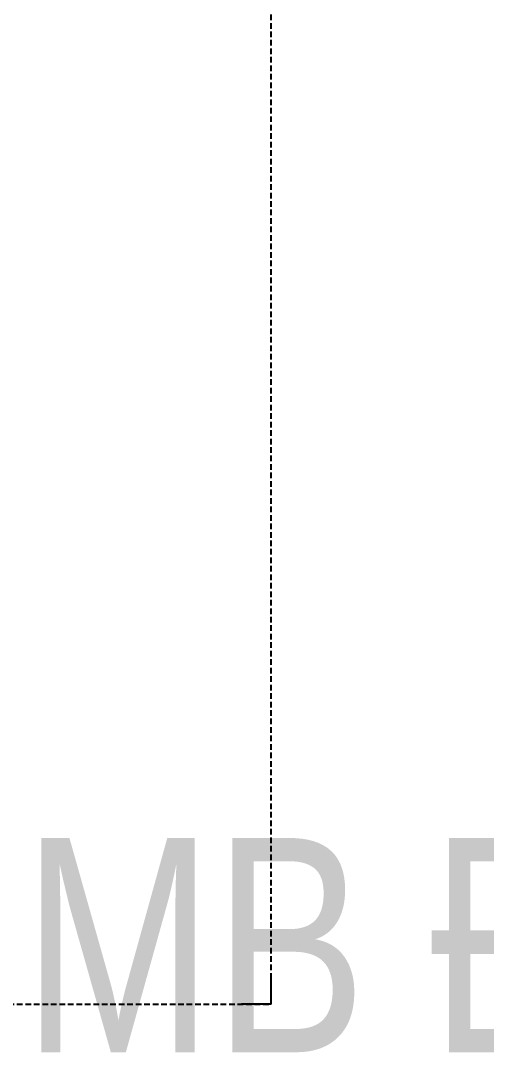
# Model space of a CAD drawing. Header units: millimetres. Extents: x 43 to 292031, y -97961 to -169.
# Drawn here: x 120943 to 146037, y -97961 to -42201 of the extents above; entities that cross this region are included whole.
import ezdxf
from ezdxf.enums import TextEntityAlignment as Align

# ---------------------------------------------------------------- set-up
doc = ezdxf.new("R2018")
doc.units = ezdxf.units.MM
doc.linetypes.add('HIDDEN', pattern=[9.525, 6.35, -3.175])
doc.layers.get('DefPoints').update_dxf_attribs({"color": 191})
doc.layers.add('A-SHBD', color=7, linetype='Continuous', lineweight=35)
doc.layers.add('A-TEXT', color=255, linetype='Continuous', lineweight=25)
doc.styles.get("Standard").update_dxf_attribs({"font": 'arial.ttf'})

# ---------------------------------------------------------------- blocks, each defined once
blk = doc.blocks.new('VTK-A1_BoKhungTen')
at = {"layer": 'DefPoints', "linetype": 'HIDDEN', "ltscale": 0.3}
blk.add_lwpolyline([(0, -594), (840, -594), (840, 0), (0, 0)], close=True, dxfattribs=at)
blk = doc.blocks.new('A$C04148061')
at = {"layer": 'DefPoints'}
for points in [[(0, 0), (0, 10)], [(0, 0), (-10, 0)]]:
    blk.add_lwpolyline(points, dxfattribs=at)
at = {"layer": 'A-TEXT', "lineweight": 30, "width": 0.8, "flags": 104}
for tag, p in [('1.3.1', (-83.75, 56)), ('1.3.6', (-83.75, 16.5))]:
    blk.add_attdef(tag, text='', height=2.5, dxfattribs=at).set_placement(p, align=Align.TOP_LEFT)

msp = doc.modelspace()

# ---------------------------------------------------------------- block references
at = {"layer": 'A-SHBD'}
ref = msp.add_blockref('A$C04148061', (134443.4, -95208.9), dxfattribs=dict(at, xscale=160, yscale=160, zscale=160))
lines = msp.add_mtext('\\W0.8000;HN-TM-U1-01', dxfattribs={"layer": 'A-TEXT', "insert": (121043.4, -92568.9), "char_height": 2.5, "attachment_point": 1})
ref.add_attrib('1.3.6', '', (121043.4, -92568.9), dxfattribs={"flags": 104}).embed_mtext(lines)
lines = msp.add_mtext('\\W0.8000;MB ĐIỂN ĐÌNH MẪU TÒA - U1', dxfattribs={"layer": 'A-TEXT', "insert": (121043.4, -86248.9), "char_height": 11548.003, "attachment_point": 1})
ref.add_attrib('1.3.1', '', (121043.4, -86248.9), dxfattribs={"flags": 104}).embed_mtext(lines)
at = {"layer": 'DefPoints', "xscale": 160, "yscale": 160, "zscale": 160}
msp.add_blockref('VTK-A1_BoKhungTen', (43.4, -168.9), dxfattribs=at)

doc.saveas('drawing.dxf')
